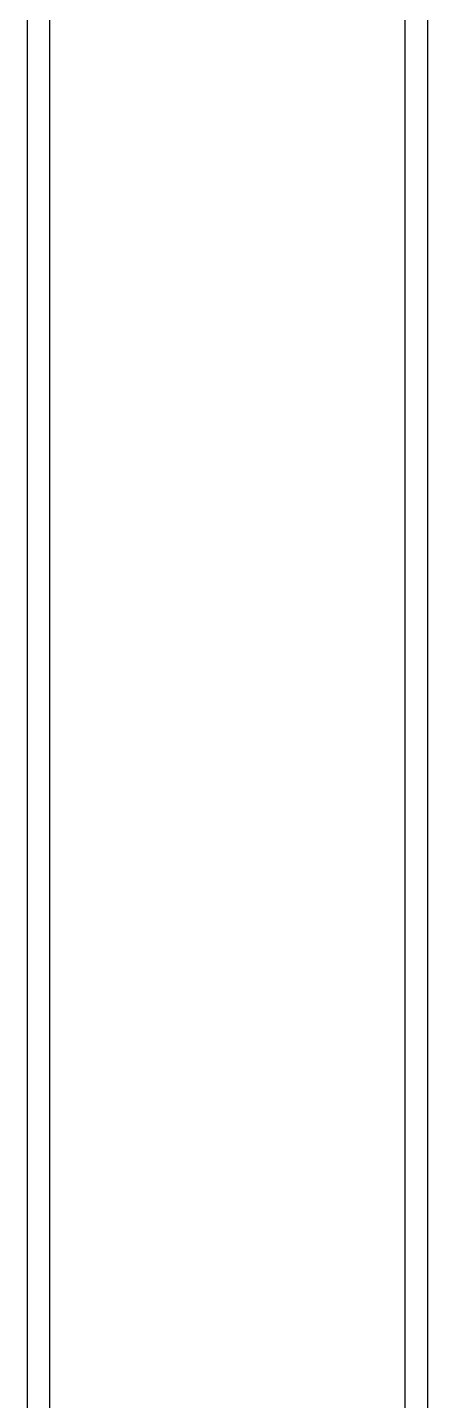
# Model space of a CAD drawing. Extents: x 69728788 to 150676229, y 20327566 to 43663798.
# Drawn here: x 75458291 to 75458496, y 20763878 to 20764581 of the extents above; entities that cross this region are included whole.
import ezdxf

# ---------------------------------------------------------------- set-up
doc = ezdxf.new("R2010")
doc.units = 0
doc.header["$LTSCALE"] = 1000
doc.header["$MEASUREMENT"] = 0
doc.layers.get('0').update_dxf_attribs({"linetype": 'CONTINUOUS'})

msp = doc.modelspace()

# ---------------------------------------------------------------- linework, layer by layer
at = {"color": 0, "linetype": 'Continuous'}
for p, q in [((75458291.04029739, 20763680.98777134), (75458291.04029739, 20764955.34151866)), ((75458302.41845585, 20763680.98777134), (75458302.41845585, 20764955.34151866)), ((75458484.46899119, 20763680.98777134), (75458484.46899119, 20764955.34151866)), ((75458495.84714964, 20764955.34151866), (75458495.84714964, 20763680.98777134))]:
    msp.add_line(p, q, dxfattribs=at)

doc.saveas('drawing.dxf')
